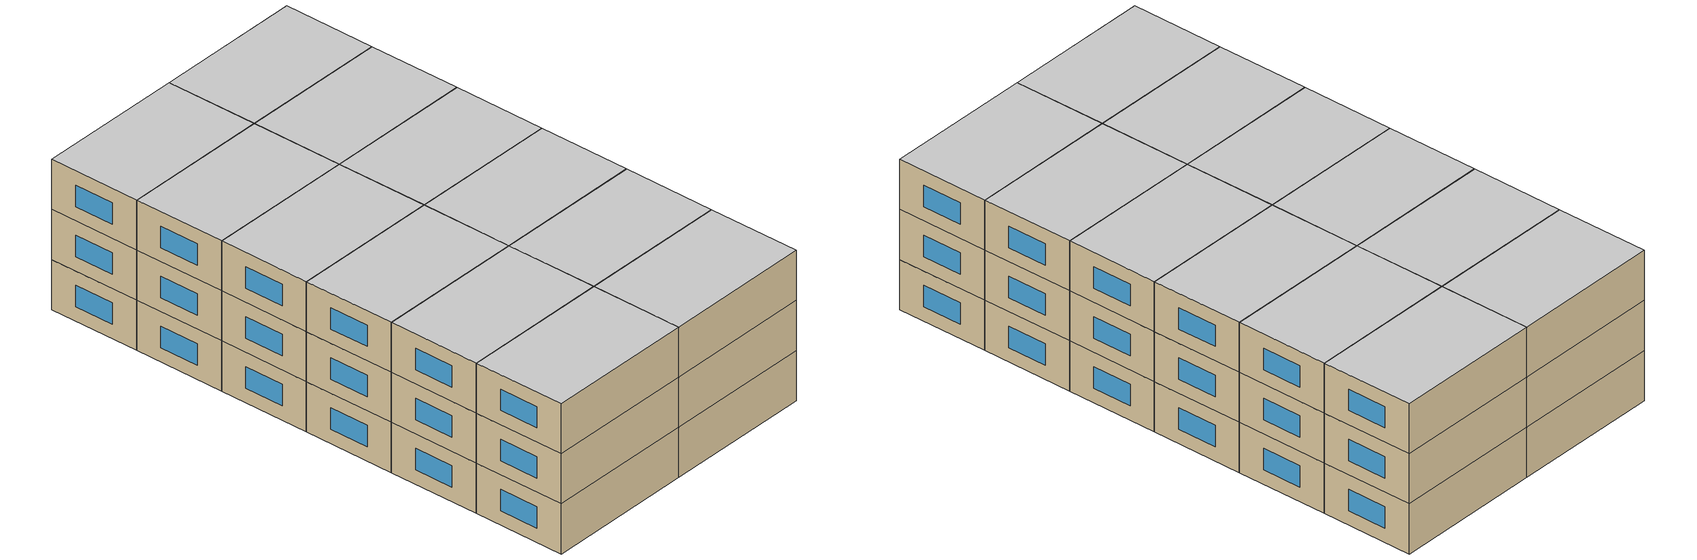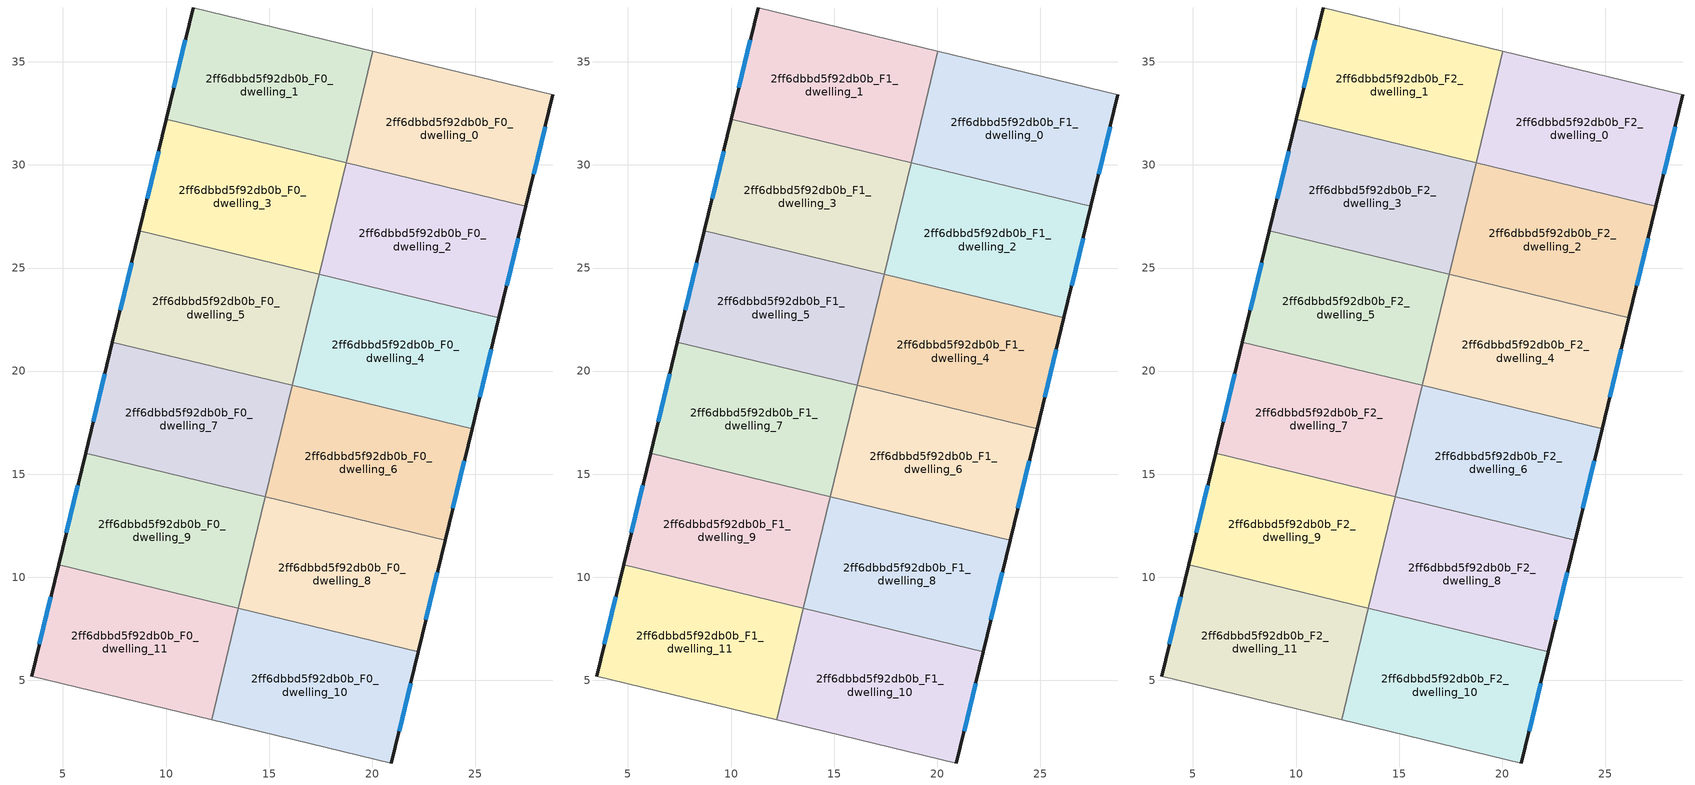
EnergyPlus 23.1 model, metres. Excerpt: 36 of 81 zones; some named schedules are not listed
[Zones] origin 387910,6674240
2ff6dbbd5f92db0b_F0_dwelling_0
 floor ground (EU_floor_Construction): 28.75,33.4 27.45,28 18.73,30.11 20.03,35.51 z0
 wall outside (EU_wall_Construction): 27.45,28 28.75,33.4 z0:3
 wall adiabatic (EU_wall_Construction): 28.75,33.4 20.03,35.51 z0:3
 wall to 2ff6dbbd5f92db0b_F0_dwelling_2 (EU_wall_Construction): 18.73,30.11 27.45,28 z0:3
 wall to 2ff6dbbd5f92db0b_F0_dwelling_1 (EU_wall_Construction): 20.03,35.51 18.73,30.11 z0:3
 window (EU_Window_Construction): 27.82,29.54 28.38,31.86 z0.86:2.14
2ff6dbbd5f92db0b_F0_dwelling_1
 floor ground (EU_floor_Construction): 20.03,35.51 18.73,30.11 10.01,32.21 11.31,37.61 z0
 wall outside (EU_wall_Construction): 11.31,37.61 10.01,32.21 z0:3
 wall adiabatic (EU_wall_Construction): 20.03,35.51 11.31,37.61 z0:3
 wall to 2ff6dbbd5f92db0b_F0_dwelling_3 (EU_wall_Construction): 10.01,32.21 18.73,30.11 z0:3
 window (EU_Window_Construction): 10.94,36.07 10.38,33.75 z0.86:2.14
2ff6dbbd5f92db0b_F0_dwelling_10
 floor ground (EU_floor_Construction): 22.23,6.39 20.93,0.99 12.21,3.09 13.51,8.5 z0
 wall outside (EU_wall_Construction): 20.93,0.99 22.23,6.39 z0:3
 wall adiabatic (EU_wall_Construction): 12.21,3.09 20.93,0.99 z0:3
 wall to 2ff6dbbd5f92db0b_F0_dwelling_11 (EU_wall_Construction): 13.51,8.5 12.21,3.09 z0:3
 wall to 2ff6dbbd5f92db0b_F0_dwelling_8 (EU_wall_Construction): 22.23,6.39 13.51,8.5 z0:3
 window (EU_Window_Construction): 21.3,2.53 21.86,4.85 z0.86:2.14
2ff6dbbd5f92db0b_F0_dwelling_11
 floor ground (EU_floor_Construction): 13.51,8.5 12.21,3.09 3.49,5.2 4.79,10.6 z0
 wall outside (EU_wall_Construction): 4.79,10.6 3.49,5.2 z0:3
 wall adiabatic (EU_wall_Construction): 3.49,5.2 12.21,3.09 z0:3
 wall to 2ff6dbbd5f92db0b_F0_dwelling_9 (EU_wall_Construction): 13.51,8.5 4.79,10.6 z0:3
 window (EU_Window_Construction): 4.42,9.06 3.86,6.74 z0.86:2.14
2ff6dbbd5f92db0b_F0_dwelling_2
 floor ground (EU_floor_Construction): 27.45,28 26.15,22.6 17.42,24.7 18.73,30.11 z0
 wall outside (EU_wall_Construction): 26.15,22.6 27.45,28 z0:3
 wall to 2ff6dbbd5f92db0b_F0_dwelling_4 (EU_wall_Construction): 17.42,24.7 26.15,22.6 z0:3
 wall to 2ff6dbbd5f92db0b_F0_dwelling_3 (EU_wall_Construction): 18.73,30.11 17.42,24.7 z0:3
 window (EU_Window_Construction): 26.52,24.14 27.08,26.46 z0.86:2.14
2ff6dbbd5f92db0b_F0_dwelling_3
 floor ground (EU_floor_Construction): 18.73,30.11 17.42,24.7 8.7,26.81 10.01,32.21 z0
 wall outside (EU_wall_Construction): 10.01,32.21 8.7,26.81 z0:3
 wall to 2ff6dbbd5f92db0b_F0_dwelling_5 (EU_wall_Construction): 8.7,26.81 17.42,24.7 z0:3
 window (EU_Window_Construction): 9.63,30.67 9.07,28.35 z0.86:2.14
2ff6dbbd5f92db0b_F0_dwelling_4
 floor ground (EU_floor_Construction): 26.15,22.6 24.84,17.2 16.12,19.3 17.42,24.7 z0
 wall outside (EU_wall_Construction): 24.84,17.2 26.15,22.6 z0:3
 wall to 2ff6dbbd5f92db0b_F0_dwelling_6 (EU_wall_Construction): 16.12,19.3 24.84,17.2 z0:3
 wall to 2ff6dbbd5f92db0b_F0_dwelling_5 (EU_wall_Construction): 17.42,24.7 16.12,19.3 z0:3
 window (EU_Window_Construction): 25.21,18.74 25.77,21.05 z0.86:2.14
2ff6dbbd5f92db0b_F0_dwelling_5
 floor ground (EU_floor_Construction): 17.42,24.7 16.12,19.3 7.4,21.41 8.7,26.81 z0
 wall outside (EU_wall_Construction): 8.7,26.81 7.4,21.41 z0:3
 wall to 2ff6dbbd5f92db0b_F0_dwelling_7 (EU_wall_Construction): 7.4,21.41 16.12,19.3 z0:3
 window (EU_Window_Construction): 8.33,25.26 7.77,22.95 z0.86:2.14
2ff6dbbd5f92db0b_F0_dwelling_6
 floor ground (EU_floor_Construction): 24.84,17.2 23.54,11.79 14.82,13.9 16.12,19.3 z0
 wall outside (EU_wall_Construction): 23.54,11.79 24.84,17.2 z0:3
 wall to 2ff6dbbd5f92db0b_F0_dwelling_8 (EU_wall_Construction): 14.82,13.9 23.54,11.79 z0:3
 wall to 2ff6dbbd5f92db0b_F0_dwelling_7 (EU_wall_Construction): 16.12,19.3 14.82,13.9 z0:3
 window (EU_Window_Construction): 23.91,13.34 24.47,15.65 z0.86:2.14
2ff6dbbd5f92db0b_F0_dwelling_7
 floor ground (EU_floor_Construction): 16.12,19.3 14.82,13.9 6.09,16 7.4,21.41 z0
 wall outside (EU_wall_Construction): 7.4,21.41 6.09,16 z0:3
 wall to 2ff6dbbd5f92db0b_F0_dwelling_9 (EU_wall_Construction): 6.09,16 14.82,13.9 z0:3
 window (EU_Window_Construction): 7.03,19.86 6.47,17.55 z0.86:2.14
2ff6dbbd5f92db0b_F0_dwelling_8
 floor ground (EU_floor_Construction): 23.54,11.79 22.23,6.39 13.51,8.5 14.82,13.9 z0
 wall outside (EU_wall_Construction): 22.23,6.39 23.54,11.79 z0:3
 wall to 2ff6dbbd5f92db0b_F0_dwelling_9 (EU_wall_Construction): 14.82,13.9 13.51,8.5 z0:3
 window (EU_Window_Construction): 22.61,7.94 23.17,10.25 z0.86:2.14
2ff6dbbd5f92db0b_F0_dwelling_9
 floor ground (EU_floor_Construction): 14.82,13.9 13.51,8.5 4.79,10.6 6.09,16 z0
 wall outside (EU_wall_Construction): 6.09,16 4.79,10.6 z0:3
 window (EU_Window_Construction): 5.72,14.46 5.16,12.15 z0.86:2.14
2ff6dbbd5f92db0b_F1_dwelling_0
 floor to 2ff6dbbd5f92db0b_F0_dwelling_0 (EU_floor_Construction): 28.75,33.4 27.45,28 18.73,30.11 20.03,35.51 z3
 wall outside (EU_wall_Construction): 27.45,28 28.75,33.4 z3:6
 wall adiabatic (EU_wall_Construction): 28.75,33.4 20.03,35.51 z3:6
 wall to 2ff6dbbd5f92db0b_F1_dwelling_2 (EU_wall_Construction): 18.73,30.11 27.45,28 z3:6
 wall to 2ff6dbbd5f92db0b_F1_dwelling_1 (EU_wall_Construction): 20.03,35.51 18.73,30.11 z3:6
 window (EU_Window_Construction): 27.82,29.54 28.38,31.86 z3.86:5.14
2ff6dbbd5f92db0b_F1_dwelling_1
 floor to 2ff6dbbd5f92db0b_F0_dwelling_1 (EU_floor_Construction): 20.03,35.51 18.73,30.11 10.01,32.21 11.31,37.61 z3
 wall outside (EU_wall_Construction): 11.31,37.61 10.01,32.21 z3:6
 wall adiabatic (EU_wall_Construction): 20.03,35.51 11.31,37.61 z3:6
 wall to 2ff6dbbd5f92db0b_F1_dwelling_3 (EU_wall_Construction): 10.01,32.21 18.73,30.11 z3:6
 window (EU_Window_Construction): 10.94,36.07 10.38,33.75 z3.86:5.14
2ff6dbbd5f92db0b_F1_dwelling_10
 floor to 2ff6dbbd5f92db0b_F0_dwelling_10 (EU_floor_Construction): 22.23,6.39 20.93,0.99 12.21,3.09 13.51,8.5 z3
 wall outside (EU_wall_Construction): 20.93,0.99 22.23,6.39 z3:6
 wall adiabatic (EU_wall_Construction): 12.21,3.09 20.93,0.99 z3:6
 wall to 2ff6dbbd5f92db0b_F1_dwelling_11 (EU_wall_Construction): 13.51,8.5 12.21,3.09 z3:6
 wall to 2ff6dbbd5f92db0b_F1_dwelling_8 (EU_wall_Construction): 22.23,6.39 13.51,8.5 z3:6
 window (EU_Window_Construction): 21.3,2.53 21.86,4.85 z3.86:5.14
2ff6dbbd5f92db0b_F1_dwelling_11
 floor to 2ff6dbbd5f92db0b_F0_dwelling_11 (EU_floor_Construction): 13.51,8.5 12.21,3.09 3.49,5.2 4.79,10.6 z3
 wall outside (EU_wall_Construction): 4.79,10.6 3.49,5.2 z3:6
 wall adiabatic (EU_wall_Construction): 3.49,5.2 12.21,3.09 z3:6
 wall to 2ff6dbbd5f92db0b_F1_dwelling_9 (EU_wall_Construction): 13.51,8.5 4.79,10.6 z3:6
 window (EU_Window_Construction): 4.42,9.06 3.86,6.74 z3.86:5.14
2ff6dbbd5f92db0b_F1_dwelling_2
 floor to 2ff6dbbd5f92db0b_F0_dwelling_2 (EU_floor_Construction): 27.45,28 26.15,22.6 17.42,24.7 18.73,30.11 z3
 wall outside (EU_wall_Construction): 26.15,22.6 27.45,28 z3:6
 wall to 2ff6dbbd5f92db0b_F1_dwelling_4 (EU_wall_Construction): 17.42,24.7 26.15,22.6 z3:6
 wall to 2ff6dbbd5f92db0b_F1_dwelling_3 (EU_wall_Construction): 18.73,30.11 17.42,24.7 z3:6
 window (EU_Window_Construction): 26.52,24.14 27.08,26.46 z3.86:5.14
2ff6dbbd5f92db0b_F1_dwelling_3
 floor to 2ff6dbbd5f92db0b_F0_dwelling_3 (EU_floor_Construction): 18.73,30.11 17.42,24.7 8.7,26.81 10.01,32.21 z3
 wall outside (EU_wall_Construction): 10.01,32.21 8.7,26.81 z3:6
 wall to 2ff6dbbd5f92db0b_F1_dwelling_5 (EU_wall_Construction): 8.7,26.81 17.42,24.7 z3:6
 window (EU_Window_Construction): 9.63,30.67 9.07,28.35 z3.86:5.14
2ff6dbbd5f92db0b_F1_dwelling_4
 floor to 2ff6dbbd5f92db0b_F0_dwelling_4 (EU_floor_Construction): 26.15,22.6 24.84,17.2 16.12,19.3 17.42,24.7 z3
 wall outside (EU_wall_Construction): 24.84,17.2 26.15,22.6 z3:6
 wall to 2ff6dbbd5f92db0b_F1_dwelling_6 (EU_wall_Construction): 16.12,19.3 24.84,17.2 z3:6
 wall to 2ff6dbbd5f92db0b_F1_dwelling_5 (EU_wall_Construction): 17.42,24.7 16.12,19.3 z3:6
 window (EU_Window_Construction): 25.21,18.74 25.77,21.05 z3.86:5.14
2ff6dbbd5f92db0b_F1_dwelling_5
 floor to 2ff6dbbd5f92db0b_F0_dwelling_5 (EU_floor_Construction): 17.42,24.7 16.12,19.3 7.4,21.41 8.7,26.81 z3
 wall outside (EU_wall_Construction): 8.7,26.81 7.4,21.41 z3:6
 wall to 2ff6dbbd5f92db0b_F1_dwelling_7 (EU_wall_Construction): 7.4,21.41 16.12,19.3 z3:6
 window (EU_Window_Construction): 8.33,25.26 7.77,22.95 z3.86:5.14
2ff6dbbd5f92db0b_F1_dwelling_6
 floor to 2ff6dbbd5f92db0b_F0_dwelling_6 (EU_floor_Construction): 24.84,17.2 23.54,11.79 14.82,13.9 16.12,19.3 z3
 wall outside (EU_wall_Construction): 23.54,11.79 24.84,17.2 z3:6
 wall to 2ff6dbbd5f92db0b_F1_dwelling_8 (EU_wall_Construction): 14.82,13.9 23.54,11.79 z3:6
 wall to 2ff6dbbd5f92db0b_F1_dwelling_7 (EU_wall_Construction): 16.12,19.3 14.82,13.9 z3:6
 window (EU_Window_Construction): 23.91,13.34 24.47,15.65 z3.86:5.14
2ff6dbbd5f92db0b_F1_dwelling_7
 floor to 2ff6dbbd5f92db0b_F0_dwelling_7 (EU_floor_Construction): 16.12,19.3 14.82,13.9 6.09,16 7.4,21.41 z3
 wall outside (EU_wall_Construction): 7.4,21.41 6.09,16 z3:6
 wall to 2ff6dbbd5f92db0b_F1_dwelling_9 (EU_wall_Construction): 6.09,16 14.82,13.9 z3:6
 window (EU_Window_Construction): 7.03,19.86 6.47,17.55 z3.86:5.14
2ff6dbbd5f92db0b_F1_dwelling_8
 floor to 2ff6dbbd5f92db0b_F0_dwelling_8 (EU_floor_Construction): 23.54,11.79 22.23,6.39 13.51,8.5 14.82,13.9 z3
 wall outside (EU_wall_Construction): 22.23,6.39 23.54,11.79 z3:6
 wall to 2ff6dbbd5f92db0b_F1_dwelling_9 (EU_wall_Construction): 14.82,13.9 13.51,8.5 z3:6
 window (EU_Window_Construction): 22.61,7.94 23.17,10.25 z3.86:5.14
2ff6dbbd5f92db0b_F1_dwelling_9
 floor to 2ff6dbbd5f92db0b_F0_dwelling_9 (EU_floor_Construction): 14.82,13.9 13.51,8.5 4.79,10.6 6.09,16 z3
 wall outside (EU_wall_Construction): 6.09,16 4.79,10.6 z3:6
 window (EU_Window_Construction): 5.72,14.46 5.16,12.15 z3.86:5.14
2ff6dbbd5f92db0b_F2_dwelling_0
 floor to 2ff6dbbd5f92db0b_F1_dwelling_0 (EU_floor_Construction): 28.75,33.4 27.45,28 18.73,30.11 20.03,35.51 z6
 wall outside (EU_wall_Construction): 27.45,28 28.75,33.4 z6:9
 wall adiabatic (EU_wall_Construction): 28.75,33.4 20.03,35.51 z6:9
 wall to 2ff6dbbd5f92db0b_F2_dwelling_2 (EU_wall_Construction): 18.73,30.11 27.45,28 z6:9
 wall to 2ff6dbbd5f92db0b_F2_dwelling_1 (EU_wall_Construction): 20.03,35.51 18.73,30.11 z6:9
 window (EU_Window_Construction): 27.82,29.54 28.38,31.86 z6.86:8.14
 ceiling to 2ff6dbbd5f92db0b_F3_dwelling_0 (EU_floor_Construction): 27.45,28 28.75,33.4 20.03,35.51 18.73,30.11 z9
2ff6dbbd5f92db0b_F2_dwelling_1
 floor to 2ff6dbbd5f92db0b_F1_dwelling_1 (EU_floor_Construction): 20.03,35.51 18.73,30.11 10.01,32.21 11.31,37.61 z6
 wall outside (EU_wall_Construction): 11.31,37.61 10.01,32.21 z6:9
 wall adiabatic (EU_wall_Construction): 20.03,35.51 11.31,37.61 z6:9
 wall to 2ff6dbbd5f92db0b_F2_dwelling_3 (EU_wall_Construction): 10.01,32.21 18.73,30.11 z6:9
 window (EU_Window_Construction): 10.94,36.07 10.38,33.75 z6.86:8.14
 ceiling to 2ff6dbbd5f92db0b_F3_dwelling_1 (EU_floor_Construction): 18.73,30.11 20.03,35.51 11.31,37.61 10.01,32.21 z9
2ff6dbbd5f92db0b_F2_dwelling_10
 floor to 2ff6dbbd5f92db0b_F1_dwelling_10 (EU_floor_Construction): 22.23,6.39 20.93,0.99 12.21,3.09 13.51,8.5 z6
 wall outside (EU_wall_Construction): 20.93,0.99 22.23,6.39 z6:9
 wall adiabatic (EU_wall_Construction): 12.21,3.09 20.93,0.99 z6:9
 wall to 2ff6dbbd5f92db0b_F2_dwelling_11 (EU_wall_Construction): 13.51,8.5 12.21,3.09 z6:9
 wall to 2ff6dbbd5f92db0b_F2_dwelling_8 (EU_wall_Construction): 22.23,6.39 13.51,8.5 z6:9
 window (EU_Window_Construction): 21.3,2.53 21.86,4.85 z6.86:8.14
 ceiling to 2ff6dbbd5f92db0b_F3_dwelling_10 (EU_floor_Construction): 20.93,0.99 22.23,6.39 13.51,8.5 12.21,3.09 z9
2ff6dbbd5f92db0b_F2_dwelling_11
 floor to 2ff6dbbd5f92db0b_F1_dwelling_11 (EU_floor_Construction): 13.51,8.5 12.21,3.09 3.49,5.2 4.79,10.6 z6
 wall outside (EU_wall_Construction): 4.79,10.6 3.49,5.2 z6:9
 wall adiabatic (EU_wall_Construction): 3.49,5.2 12.21,3.09 z6:9
 wall to 2ff6dbbd5f92db0b_F2_dwelling_9 (EU_wall_Construction): 13.51,8.5 4.79,10.6 z6:9
 window (EU_Window_Construction): 4.42,9.06 3.86,6.74 z6.86:8.14
 ceiling to 2ff6dbbd5f92db0b_F3_dwelling_11 (EU_floor_Construction): 12.21,3.09 13.51,8.5 4.79,10.6 3.49,5.2 z9
2ff6dbbd5f92db0b_F2_dwelling_2
 floor to 2ff6dbbd5f92db0b_F1_dwelling_2 (EU_floor_Construction): 27.45,28 26.15,22.6 17.42,24.7 18.73,30.11 z6
 wall outside (EU_wall_Construction): 26.15,22.6 27.45,28 z6:9
 wall to 2ff6dbbd5f92db0b_F2_dwelling_4 (EU_wall_Construction): 17.42,24.7 26.15,22.6 z6:9
 wall to 2ff6dbbd5f92db0b_F2_dwelling_3 (EU_wall_Construction): 18.73,30.11 17.42,24.7 z6:9
 window (EU_Window_Construction): 26.52,24.14 27.08,26.46 z6.86:8.14
 ceiling to 2ff6dbbd5f92db0b_F3_dwelling_2 (EU_floor_Construction): 26.15,22.6 27.45,28 18.73,30.11 17.42,24.7 z9
2ff6dbbd5f92db0b_F2_dwelling_3
 floor to 2ff6dbbd5f92db0b_F1_dwelling_3 (EU_floor_Construction): 18.73,30.11 17.42,24.7 8.7,26.81 10.01,32.21 z6
 wall outside (EU_wall_Construction): 10.01,32.21 8.7,26.81 z6:9
 wall to 2ff6dbbd5f92db0b_F2_dwelling_5 (EU_wall_Construction): 8.7,26.81 17.42,24.7 z6:9
 window (EU_Window_Construction): 9.63,30.67 9.07,28.35 z6.86:8.14
 ceiling to 2ff6dbbd5f92db0b_F3_dwelling_3 (EU_floor_Construction): 17.42,24.7 18.73,30.11 10.01,32.21 8.7,26.81 z9
2ff6dbbd5f92db0b_F2_dwelling_4
 floor to 2ff6dbbd5f92db0b_F1_dwelling_4 (EU_floor_Construction): 26.15,22.6 24.84,17.2 16.12,19.3 17.42,24.7 z6
 wall outside (EU_wall_Construction): 24.84,17.2 26.15,22.6 z6:9
 wall to 2ff6dbbd5f92db0b_F2_dwelling_6 (EU_wall_Construction): 16.12,19.3 24.84,17.2 z6:9
 wall to 2ff6dbbd5f92db0b_F2_dwelling_5 (EU_wall_Construction): 17.42,24.7 16.12,19.3 z6:9
 window (EU_Window_Construction): 25.21,18.74 25.77,21.05 z6.86:8.14
 ceiling to 2ff6dbbd5f92db0b_F3_dwelling_4 (EU_floor_Construction): 24.84,17.2 26.15,22.6 17.42,24.7 16.12,19.3 z9
2ff6dbbd5f92db0b_F2_dwelling_5
 floor to 2ff6dbbd5f92db0b_F1_dwelling_5 (EU_floor_Construction): 17.42,24.7 16.12,19.3 7.4,21.41 8.7,26.81 z6
 wall outside (EU_wall_Construction): 8.7,26.81 7.4,21.41 z6:9
 wall to 2ff6dbbd5f92db0b_F2_dwelling_7 (EU_wall_Construction): 7.4,21.41 16.12,19.3 z6:9
 window (EU_Window_Construction): 8.33,25.26 7.77,22.95 z6.86:8.14
 ceiling to 2ff6dbbd5f92db0b_F3_dwelling_5 (EU_floor_Construction): 16.12,19.3 17.42,24.7 8.7,26.81 7.4,21.41 z9
2ff6dbbd5f92db0b_F2_dwelling_6
 floor to 2ff6dbbd5f92db0b_F1_dwelling_6 (EU_floor_Construction): 24.84,17.2 23.54,11.79 14.82,13.9 16.12,19.3 z6
 wall outside (EU_wall_Construction): 23.54,11.79 24.84,17.2 z6:9
 wall to 2ff6dbbd5f92db0b_F2_dwelling_8 (EU_wall_Construction): 14.82,13.9 23.54,11.79 z6:9
 wall to 2ff6dbbd5f92db0b_F2_dwelling_7 (EU_wall_Construction): 16.12,19.3 14.82,13.9 z6:9
 window (EU_Window_Construction): 23.91,13.34 24.47,15.65 z6.86:8.14
 ceiling to 2ff6dbbd5f92db0b_F3_dwelling_6 (EU_floor_Construction): 23.54,11.79 24.84,17.2 16.12,19.3 14.82,13.9 z9
2ff6dbbd5f92db0b_F2_dwelling_7
 floor to 2ff6dbbd5f92db0b_F1_dwelling_7 (EU_floor_Construction): 16.12,19.3 14.82,13.9 6.09,16 7.4,21.41 z6
 wall outside (EU_wall_Construction): 7.4,21.41 6.09,16 z6:9
 wall to 2ff6dbbd5f92db0b_F2_dwelling_9 (EU_wall_Construction): 6.09,16 14.82,13.9 z6:9
 window (EU_Window_Construction): 7.03,19.86 6.47,17.55 z6.86:8.14
 ceiling to 2ff6dbbd5f92db0b_F3_dwelling_7 (EU_floor_Construction): 14.82,13.9 16.12,19.3 7.4,21.41 6.09,16 z9
2ff6dbbd5f92db0b_F2_dwelling_8
 floor to 2ff6dbbd5f92db0b_F1_dwelling_8 (EU_floor_Construction): 23.54,11.79 22.23,6.39 13.51,8.5 14.82,13.9 z6
 wall outside (EU_wall_Construction): 22.23,6.39 23.54,11.79 z6:9
 wall to 2ff6dbbd5f92db0b_F2_dwelling_9 (EU_wall_Construction): 14.82,13.9 13.51,8.5 z6:9
 window (EU_Window_Construction): 22.61,7.94 23.17,10.25 z6.86:8.14
 ceiling to 2ff6dbbd5f92db0b_F3_dwelling_8 (EU_floor_Construction): 22.23,6.39 23.54,11.79 14.82,13.9 13.51,8.5 z9
2ff6dbbd5f92db0b_F2_dwelling_9
 floor to 2ff6dbbd5f92db0b_F1_dwelling_9 (EU_floor_Construction): 14.82,13.9 13.51,8.5 4.79,10.6 6.09,16 z6
 wall outside (EU_wall_Construction): 6.09,16 4.79,10.6 z6:9
 window (EU_Window_Construction): 5.72,14.46 5.16,12.15 z6.86:8.14
 ceiling to 2ff6dbbd5f92db0b_F3_dwelling_9 (EU_floor_Construction): 13.51,8.5 14.82,13.9 6.09,16 4.79,10.6 z9
[Building]
EU S2 Campaign: North Axis=0; Terrain=City; Solar Distribution=FullExterior
[Site:Location]
Helsinki-Vantaa.AP: Latitude=60.317; Longitude=24.963; Time Zone=2; Elevation=54.6
[SizingPeriod:WeatherFileDays]
AnnualSizingPeriod: Begin Month=1; Begin Day of Month=1; End Month=12; End Day of Month=31; Day of Week for Start Day=Monday; Use Weather File Daylight Saving Period=No; Use Weather File Rain and Snow Indicators=No
[MATERIAL]
EU_InternalMass_Material: Roughness=MediumRough; Thickness=0.1; Conductivity=1; Density=1800; Specific Heat=900; Thermal Absorptance=0.9; Solar Absorptance=0.7; Visible Absorptance=0.7
[MATERIAL:NOMASS] Roughness=MediumRough; Thermal Absorptance=0.9; Solar Absorptance=0.7; Visible Absorptance=0.7
Name | Thermal Resistance
EU_wall_NoMass | 5.91765
EU_floor_NoMass | 6.2875
[WINDOWMATERIAL:SIMPLEGLAZINGSYSTEM]
EU_Window_SimpleGlazing: UFactor=0.994035; Solar Heat Gain Coefficient=0.7; Visible Transmittance=0.7
[CONSTRUCTION]
EU_wall_Construction: EU_wall_NoMass
EU_floor_Construction: EU_floor_NoMass
EU_Window_Construction: EU_Window_SimpleGlazing
EU_InternalMass_Construction: EU_InternalMass_Material
[ZONE] Type=1; Multiplier=1; Ceiling Height=autocalculate; Floor Area=autocalculate; Part of Total Floor Area=Yes
Name | Volume
2ff6dbbd5f92db0b_F0_dwelling_0; 2ff6dbbd5f92db0b_F1_dwelling_0; 2ff6dbbd5f92db0b_F2_dwelling_0 | 149.587
2ff6dbbd5f92db0b_F0_dwelling_1; 2ff6dbbd5f92db0b_F1_dwelling_1; 2ff6dbbd5f92db0b_F2_dwelling_1; 2ff6dbbd5f92db0b_F0_dwelling_5; 2ff6dbbd5f92db0b_F1_dwelling_5; 2ff6dbbd5f92db0b_F2_dwelling_5 | 149.584
2ff6dbbd5f92db0b_F0_dwelling_10; 2ff6dbbd5f92db0b_F1_dwelling_10; 2ff6dbbd5f92db0b_F2_dwelling_10; 2ff6dbbd5f92db0b_F0_dwelling_3; 2ff6dbbd5f92db0b_F1_dwelling_3; 2ff6dbbd5f92db0b_F2_dwelling_3; 2ff6dbbd5f92db0b_F0_dwelling_8; 2ff6dbbd5f92db0b_F1_dwelling_8; 2ff6dbbd5f92db0b_F2_dwelling_8 | 149.583
2ff6dbbd5f92db0b_F0_dwelling_11; 2ff6dbbd5f92db0b_F1_dwelling_11; 2ff6dbbd5f92db0b_F2_dwelling_11; 2ff6dbbd5f92db0b_F0_dwelling_2; 2ff6dbbd5f92db0b_F1_dwelling_2; 2ff6dbbd5f92db0b_F2_dwelling_2; 2ff6dbbd5f92db0b_F0_dwelling_4; 2ff6dbbd5f92db0b_F1_dwelling_4; 2ff6dbbd5f92db0b_F2_dwelling_4; 2ff6dbbd5f92db0b_F0_dwelling_9; 2ff6dbbd5f92db0b_F1_dwelling_9; 2ff6dbbd5f92db0b_F2_dwelling_9 | 149.588
2ff6dbbd5f92db0b_F0_dwelling_6; 2ff6dbbd5f92db0b_F1_dwelling_6; 2ff6dbbd5f92db0b_F2_dwelling_6; 2ff6dbbd5f92db0b_F0_dwelling_7; 2ff6dbbd5f92db0b_F1_dwelling_7; 2ff6dbbd5f92db0b_F2_dwelling_7 | 149.572
[INTERNALMASS] Construction=EU_InternalMass_Construction
Name | Zone or ZoneList | Surface Area
2ff6dbbd5f92db0b_F0_dwelling_0_EU_InternalMass | 2ff6dbbd5f92db0b_F0_dwelling_0 | 49.8625
2ff6dbbd5f92db0b_F0_dwelling_1_EU_InternalMass | 2ff6dbbd5f92db0b_F0_dwelling_1 | 49.8612
2ff6dbbd5f92db0b_F0_dwelling_2_EU_InternalMass | 2ff6dbbd5f92db0b_F0_dwelling_2 | 49.8625
2ff6dbbd5f92db0b_F0_dwelling_3_EU_InternalMass | 2ff6dbbd5f92db0b_F0_dwelling_3 | 49.8612
2ff6dbbd5f92db0b_F0_dwelling_4_EU_InternalMass | 2ff6dbbd5f92db0b_F0_dwelling_4 | 49.8618
2ff6dbbd5f92db0b_F0_dwelling_5_EU_InternalMass | 2ff6dbbd5f92db0b_F0_dwelling_5 | 49.8612
2ff6dbbd5f92db0b_F0_dwelling_6_EU_InternalMass | 2ff6dbbd5f92db0b_F0_dwelling_6 | 49.8571
2ff6dbbd5f92db0b_F0_dwelling_7_EU_InternalMass | 2ff6dbbd5f92db0b_F0_dwelling_7 | 49.8571
2ff6dbbd5f92db0b_F0_dwelling_8_EU_InternalMass | 2ff6dbbd5f92db0b_F0_dwelling_8 | 49.8612
2ff6dbbd5f92db0b_F0_dwelling_9_EU_InternalMass | 2ff6dbbd5f92db0b_F0_dwelling_9 | 49.8625
2ff6dbbd5f92db0b_F0_dwelling_10_EU_InternalMass | 2ff6dbbd5f92db0b_F0_dwelling_10 | 49.8612
2ff6dbbd5f92db0b_F0_dwelling_11_EU_InternalMass | 2ff6dbbd5f92db0b_F0_dwelling_11 | 49.8625
2ff6dbbd5f92db0b_F1_dwelling_0_EU_InternalMass | 2ff6dbbd5f92db0b_F1_dwelling_0 | 49.8625
2ff6dbbd5f92db0b_F1_dwelling_1_EU_InternalMass | 2ff6dbbd5f92db0b_F1_dwelling_1 | 49.8612
2ff6dbbd5f92db0b_F1_dwelling_2_EU_InternalMass | 2ff6dbbd5f92db0b_F1_dwelling_2 | 49.8625
2ff6dbbd5f92db0b_F1_dwelling_3_EU_InternalMass | 2ff6dbbd5f92db0b_F1_dwelling_3 | 49.8612
2ff6dbbd5f92db0b_F1_dwelling_4_EU_InternalMass | 2ff6dbbd5f92db0b_F1_dwelling_4 | 49.8618
2ff6dbbd5f92db0b_F1_dwelling_5_EU_InternalMass | 2ff6dbbd5f92db0b_F1_dwelling_5 | 49.8612
2ff6dbbd5f92db0b_F1_dwelling_6_EU_InternalMass | 2ff6dbbd5f92db0b_F1_dwelling_6 | 49.8571
2ff6dbbd5f92db0b_F1_dwelling_7_EU_InternalMass | 2ff6dbbd5f92db0b_F1_dwelling_7 | 49.8571
2ff6dbbd5f92db0b_F1_dwelling_8_EU_InternalMass | 2ff6dbbd5f92db0b_F1_dwelling_8 | 49.8612
2ff6dbbd5f92db0b_F1_dwelling_9_EU_InternalMass | 2ff6dbbd5f92db0b_F1_dwelling_9 | 49.8625
2ff6dbbd5f92db0b_F1_dwelling_10_EU_InternalMass | 2ff6dbbd5f92db0b_F1_dwelling_10 | 49.8612
2ff6dbbd5f92db0b_F1_dwelling_11_EU_InternalMass | 2ff6dbbd5f92db0b_F1_dwelling_11 | 49.8625
2ff6dbbd5f92db0b_F2_dwelling_0_EU_InternalMass | 2ff6dbbd5f92db0b_F2_dwelling_0 | 49.8625
2ff6dbbd5f92db0b_F2_dwelling_1_EU_InternalMass | 2ff6dbbd5f92db0b_F2_dwelling_1 | 49.8612
2ff6dbbd5f92db0b_F2_dwelling_2_EU_InternalMass | 2ff6dbbd5f92db0b_F2_dwelling_2 | 49.8625
2ff6dbbd5f92db0b_F2_dwelling_3_EU_InternalMass | 2ff6dbbd5f92db0b_F2_dwelling_3 | 49.8612
2ff6dbbd5f92db0b_F2_dwelling_4_EU_InternalMass | 2ff6dbbd5f92db0b_F2_dwelling_4 | 49.8618
2ff6dbbd5f92db0b_F2_dwelling_5_EU_InternalMass | 2ff6dbbd5f92db0b_F2_dwelling_5 | 49.8612
2ff6dbbd5f92db0b_F2_dwelling_6_EU_InternalMass | 2ff6dbbd5f92db0b_F2_dwelling_6 | 49.8571
2ff6dbbd5f92db0b_F2_dwelling_7_EU_InternalMass | 2ff6dbbd5f92db0b_F2_dwelling_7 | 49.8571
2ff6dbbd5f92db0b_F2_dwelling_8_EU_InternalMass | 2ff6dbbd5f92db0b_F2_dwelling_8 | 49.8612
2ff6dbbd5f92db0b_F2_dwelling_9_EU_InternalMass | 2ff6dbbd5f92db0b_F2_dwelling_9 | 49.8625
2ff6dbbd5f92db0b_F2_dwelling_10_EU_InternalMass | 2ff6dbbd5f92db0b_F2_dwelling_10 | 49.8612
2ff6dbbd5f92db0b_F2_dwelling_11_EU_InternalMass | 2ff6dbbd5f92db0b_F2_dwelling_11 | 49.8625
[OTHEREQUIPMENT] Fuel Type=Electricity; Design Level Calculation Method=Watts/Area; Power per Zone Floor Area=1; Fraction Latent=0; Fraction Radiant=0; Fraction Lost=0; Carbon Dioxide Generation Rate=0; EndUse Subcategory=EU_Step8_InternalGains
Name | Zone or ZoneList or Space or SpaceList | Schedule
EU_Step8_InternalGain_2ff6dbbd5f92db0b_F0_dwelling_0_f000 | 2ff6dbbd5f92db0b_F0_dwelling_0 | EU_Step8_GainSchedule_2ff6dbbd5f92db0b_F0_dwelling_0_f000
EU_Step8_InternalGain_2ff6dbbd5f92db0b_F0_dwelling_1_f000 | 2ff6dbbd5f92db0b_F0_dwelling_1 | EU_Step8_GainSchedule_2ff6dbbd5f92db0b_F0_dwelling_1_f000
EU_Step8_InternalGain_2ff6dbbd5f92db0b_F0_dwelling_2_f000 | 2ff6dbbd5f92db0b_F0_dwelling_2 | EU_Step8_GainSchedule_2ff6dbbd5f92db0b_F0_dwelling_2_f000
EU_Step8_InternalGain_2ff6dbbd5f92db0b_F0_dwelling_3_f000 | 2ff6dbbd5f92db0b_F0_dwelling_3 | EU_Step8_GainSchedule_2ff6dbbd5f92db0b_F0_dwelling_3_f000
EU_Step8_InternalGain_2ff6dbbd5f92db0b_F0_dwelling_4_f000 | 2ff6dbbd5f92db0b_F0_dwelling_4 | EU_Step8_GainSchedule_2ff6dbbd5f92db0b_F0_dwelling_4_f000
EU_Step8_InternalGain_2ff6dbbd5f92db0b_F0_dwelling_5_f000 | 2ff6dbbd5f92db0b_F0_dwelling_5 | EU_Step8_GainSchedule_2ff6dbbd5f92db0b_F0_dwelling_5_f000
EU_Step8_InternalGain_2ff6dbbd5f92db0b_F0_dwelling_6_f000 | 2ff6dbbd5f92db0b_F0_dwelling_6 | EU_Step8_GainSchedule_2ff6dbbd5f92db0b_F0_dwelling_6_f000
EU_Step8_InternalGain_2ff6dbbd5f92db0b_F0_dwelling_7_f000 | 2ff6dbbd5f92db0b_F0_dwelling_7 | EU_Step8_GainSchedule_2ff6dbbd5f92db0b_F0_dwelling_7_f000
EU_Step8_InternalGain_2ff6dbbd5f92db0b_F0_dwelling_8_f000 | 2ff6dbbd5f92db0b_F0_dwelling_8 | EU_Step8_GainSchedule_2ff6dbbd5f92db0b_F0_dwelling_8_f000
EU_Step8_InternalGain_2ff6dbbd5f92db0b_F0_dwelling_9_f000 | 2ff6dbbd5f92db0b_F0_dwelling_9 | EU_Step8_GainSchedule_2ff6dbbd5f92db0b_F0_dwelling_9_f000
EU_Step8_InternalGain_2ff6dbbd5f92db0b_F0_dwelling_10_f000 | 2ff6dbbd5f92db0b_F0_dwelling_10 | EU_Step8_GainSchedule_2ff6dbbd5f92db0b_F0_dwelling_10_f000
EU_Step8_InternalGain_2ff6dbbd5f92db0b_F0_dwelling_11_f000 | 2ff6dbbd5f92db0b_F0_dwelling_11 | EU_Step8_GainSchedule_2ff6dbbd5f92db0b_F0_dwelling_11_f000
EU_Step8_InternalGain_2ff6dbbd5f92db0b_F1_dwelling_0_f000 | 2ff6dbbd5f92db0b_F1_dwelling_0 | EU_Step8_GainSchedule_2ff6dbbd5f92db0b_F1_dwelling_0_f000
EU_Step8_InternalGain_2ff6dbbd5f92db0b_F1_dwelling_1_f000 | 2ff6dbbd5f92db0b_F1_dwelling_1 | EU_Step8_GainSchedule_2ff6dbbd5f92db0b_F1_dwelling_1_f000
EU_Step8_InternalGain_2ff6dbbd5f92db0b_F1_dwelling_2_f000 | 2ff6dbbd5f92db0b_F1_dwelling_2 | EU_Step8_GainSchedule_2ff6dbbd5f92db0b_F1_dwelling_2_f000
EU_Step8_InternalGain_2ff6dbbd5f92db0b_F1_dwelling_3_f000 | 2ff6dbbd5f92db0b_F1_dwelling_3 | EU_Step8_GainSchedule_2ff6dbbd5f92db0b_F1_dwelling_3_f000
EU_Step8_InternalGain_2ff6dbbd5f92db0b_F1_dwelling_4_f000 | 2ff6dbbd5f92db0b_F1_dwelling_4 | EU_Step8_GainSchedule_2ff6dbbd5f92db0b_F1_dwelling_4_f000
EU_Step8_InternalGain_2ff6dbbd5f92db0b_F1_dwelling_5_f000 | 2ff6dbbd5f92db0b_F1_dwelling_5 | EU_Step8_GainSchedule_2ff6dbbd5f92db0b_F1_dwelling_5_f000
EU_Step8_InternalGain_2ff6dbbd5f92db0b_F1_dwelling_6_f000 | 2ff6dbbd5f92db0b_F1_dwelling_6 | EU_Step8_GainSchedule_2ff6dbbd5f92db0b_F1_dwelling_6_f000
EU_Step8_InternalGain_2ff6dbbd5f92db0b_F1_dwelling_7_f000 | 2ff6dbbd5f92db0b_F1_dwelling_7 | EU_Step8_GainSchedule_2ff6dbbd5f92db0b_F1_dwelling_7_f000
EU_Step8_InternalGain_2ff6dbbd5f92db0b_F1_dwelling_8_f000 | 2ff6dbbd5f92db0b_F1_dwelling_8 | EU_Step8_GainSchedule_2ff6dbbd5f92db0b_F1_dwelling_8_f000
EU_Step8_InternalGain_2ff6dbbd5f92db0b_F1_dwelling_9_f000 | 2ff6dbbd5f92db0b_F1_dwelling_9 | EU_Step8_GainSchedule_2ff6dbbd5f92db0b_F1_dwelling_9_f000
EU_Step8_InternalGain_2ff6dbbd5f92db0b_F1_dwelling_10_f000 | 2ff6dbbd5f92db0b_F1_dwelling_10 | EU_Step8_GainSchedule_2ff6dbbd5f92db0b_F1_dwelling_10_f000
EU_Step8_InternalGain_2ff6dbbd5f92db0b_F1_dwelling_11_f000 | 2ff6dbbd5f92db0b_F1_dwelling_11 | EU_Step8_GainSchedule_2ff6dbbd5f92db0b_F1_dwelling_11_f000
EU_Step8_InternalGain_2ff6dbbd5f92db0b_F2_dwelling_0_f000 | 2ff6dbbd5f92db0b_F2_dwelling_0 | EU_Step8_GainSchedule_2ff6dbbd5f92db0b_F2_dwelling_0_f000
EU_Step8_InternalGain_2ff6dbbd5f92db0b_F2_dwelling_1_f000 | 2ff6dbbd5f92db0b_F2_dwelling_1 | EU_Step8_GainSchedule_2ff6dbbd5f92db0b_F2_dwelling_1_f000
EU_Step8_InternalGain_2ff6dbbd5f92db0b_F2_dwelling_2_f000 | 2ff6dbbd5f92db0b_F2_dwelling_2 | EU_Step8_GainSchedule_2ff6dbbd5f92db0b_F2_dwelling_2_f000
EU_Step8_InternalGain_2ff6dbbd5f92db0b_F2_dwelling_3_f000 | 2ff6dbbd5f92db0b_F2_dwelling_3 | EU_Step8_GainSchedule_2ff6dbbd5f92db0b_F2_dwelling_3_f000
EU_Step8_InternalGain_2ff6dbbd5f92db0b_F2_dwelling_4_f000 | 2ff6dbbd5f92db0b_F2_dwelling_4 | EU_Step8_GainSchedule_2ff6dbbd5f92db0b_F2_dwelling_4_f000
EU_Step8_InternalGain_2ff6dbbd5f92db0b_F2_dwelling_5_f000 | 2ff6dbbd5f92db0b_F2_dwelling_5 | EU_Step8_GainSchedule_2ff6dbbd5f92db0b_F2_dwelling_5_f000
EU_Step8_InternalGain_2ff6dbbd5f92db0b_F2_dwelling_6_f000 | 2ff6dbbd5f92db0b_F2_dwelling_6 | EU_Step8_GainSchedule_2ff6dbbd5f92db0b_F2_dwelling_6_f000
EU_Step8_InternalGain_2ff6dbbd5f92db0b_F2_dwelling_7_f000 | 2ff6dbbd5f92db0b_F2_dwelling_7 | EU_Step8_GainSchedule_2ff6dbbd5f92db0b_F2_dwelling_7_f000
EU_Step8_InternalGain_2ff6dbbd5f92db0b_F2_dwelling_8_f000 | 2ff6dbbd5f92db0b_F2_dwelling_8 | EU_Step8_GainSchedule_2ff6dbbd5f92db0b_F2_dwelling_8_f000
EU_Step8_InternalGain_2ff6dbbd5f92db0b_F2_dwelling_9_f000 | 2ff6dbbd5f92db0b_F2_dwelling_9 | EU_Step8_GainSchedule_2ff6dbbd5f92db0b_F2_dwelling_9_f000
EU_Step8_InternalGain_2ff6dbbd5f92db0b_F2_dwelling_10_f000 | 2ff6dbbd5f92db0b_F2_dwelling_10 | EU_Step8_GainSchedule_2ff6dbbd5f92db0b_F2_dwelling_10_f000
EU_Step8_InternalGain_2ff6dbbd5f92db0b_F2_dwelling_11_f000 | 2ff6dbbd5f92db0b_F2_dwelling_11 | EU_Step8_GainSchedule_2ff6dbbd5f92db0b_F2_dwelling_11_f000
[ZONEVENTILATION:DESIGNFLOWRATE] Schedule=EU_AlwaysOn; Design Flow Rate Calculation Method=AirChanges/Hour; Air Changes per Hour=0.596421; Ventilation Type=Natural; Fan Pressure Rise=0; Fan Total Efficiency=1; Constant Term Coefficient=1; Temperature Term Coefficient=0; Velocity Term Coefficient=0; Velocity Squared Term Coefficient=0; Minimum Indoor Temperature=-100; Maximum Indoor Temperature=100; Delta Temperature=-100; Minimum Outdoor Temperature=-100; Maximum Outdoor Temperature=100; Maximum Wind Speed=40
Name | Zone or ZoneList or Space or SpaceList
EU_ConstantAir_2ff6dbbd5f92db0b_F0_dwelling_0 | 2ff6dbbd5f92db0b_F0_dwelling_0
EU_ConstantAir_2ff6dbbd5f92db0b_F0_dwelling_1 | 2ff6dbbd5f92db0b_F0_dwelling_1
EU_ConstantAir_2ff6dbbd5f92db0b_F0_dwelling_2 | 2ff6dbbd5f92db0b_F0_dwelling_2
EU_ConstantAir_2ff6dbbd5f92db0b_F0_dwelling_3 | 2ff6dbbd5f92db0b_F0_dwelling_3
EU_ConstantAir_2ff6dbbd5f92db0b_F0_dwelling_4 | 2ff6dbbd5f92db0b_F0_dwelling_4
EU_ConstantAir_2ff6dbbd5f92db0b_F0_dwelling_5 | 2ff6dbbd5f92db0b_F0_dwelling_5
EU_ConstantAir_2ff6dbbd5f92db0b_F0_dwelling_6 | 2ff6dbbd5f92db0b_F0_dwelling_6
EU_ConstantAir_2ff6dbbd5f92db0b_F0_dwelling_7 | 2ff6dbbd5f92db0b_F0_dwelling_7
EU_ConstantAir_2ff6dbbd5f92db0b_F0_dwelling_8 | 2ff6dbbd5f92db0b_F0_dwelling_8
EU_ConstantAir_2ff6dbbd5f92db0b_F0_dwelling_9 | 2ff6dbbd5f92db0b_F0_dwelling_9
EU_ConstantAir_2ff6dbbd5f92db0b_F0_dwelling_10 | 2ff6dbbd5f92db0b_F0_dwelling_10
EU_ConstantAir_2ff6dbbd5f92db0b_F0_dwelling_11 | 2ff6dbbd5f92db0b_F0_dwelling_11
EU_ConstantAir_2ff6dbbd5f92db0b_F1_dwelling_0 | 2ff6dbbd5f92db0b_F1_dwelling_0
EU_ConstantAir_2ff6dbbd5f92db0b_F1_dwelling_1 | 2ff6dbbd5f92db0b_F1_dwelling_1
EU_ConstantAir_2ff6dbbd5f92db0b_F1_dwelling_2 | 2ff6dbbd5f92db0b_F1_dwelling_2
EU_ConstantAir_2ff6dbbd5f92db0b_F1_dwelling_3 | 2ff6dbbd5f92db0b_F1_dwelling_3
EU_ConstantAir_2ff6dbbd5f92db0b_F1_dwelling_4 | 2ff6dbbd5f92db0b_F1_dwelling_4
EU_ConstantAir_2ff6dbbd5f92db0b_F1_dwelling_5 | 2ff6dbbd5f92db0b_F1_dwelling_5
EU_ConstantAir_2ff6dbbd5f92db0b_F1_dwelling_6 | 2ff6dbbd5f92db0b_F1_dwelling_6
EU_ConstantAir_2ff6dbbd5f92db0b_F1_dwelling_7 | 2ff6dbbd5f92db0b_F1_dwelling_7
EU_ConstantAir_2ff6dbbd5f92db0b_F1_dwelling_8 | 2ff6dbbd5f92db0b_F1_dwelling_8
EU_ConstantAir_2ff6dbbd5f92db0b_F1_dwelling_9 | 2ff6dbbd5f92db0b_F1_dwelling_9
EU_ConstantAir_2ff6dbbd5f92db0b_F1_dwelling_10 | 2ff6dbbd5f92db0b_F1_dwelling_10
EU_ConstantAir_2ff6dbbd5f92db0b_F1_dwelling_11 | 2ff6dbbd5f92db0b_F1_dwelling_11
EU_ConstantAir_2ff6dbbd5f92db0b_F2_dwelling_0 | 2ff6dbbd5f92db0b_F2_dwelling_0
EU_ConstantAir_2ff6dbbd5f92db0b_F2_dwelling_1 | 2ff6dbbd5f92db0b_F2_dwelling_1
EU_ConstantAir_2ff6dbbd5f92db0b_F2_dwelling_2 | 2ff6dbbd5f92db0b_F2_dwelling_2
EU_ConstantAir_2ff6dbbd5f92db0b_F2_dwelling_3 | 2ff6dbbd5f92db0b_F2_dwelling_3
EU_ConstantAir_2ff6dbbd5f92db0b_F2_dwelling_4 | 2ff6dbbd5f92db0b_F2_dwelling_4
EU_ConstantAir_2ff6dbbd5f92db0b_F2_dwelling_5 | 2ff6dbbd5f92db0b_F2_dwelling_5
EU_ConstantAir_2ff6dbbd5f92db0b_F2_dwelling_6 | 2ff6dbbd5f92db0b_F2_dwelling_6
EU_ConstantAir_2ff6dbbd5f92db0b_F2_dwelling_7 | 2ff6dbbd5f92db0b_F2_dwelling_7
EU_ConstantAir_2ff6dbbd5f92db0b_F2_dwelling_8 | 2ff6dbbd5f92db0b_F2_dwelling_8
EU_ConstantAir_2ff6dbbd5f92db0b_F2_dwelling_9 | 2ff6dbbd5f92db0b_F2_dwelling_9
EU_ConstantAir_2ff6dbbd5f92db0b_F2_dwelling_10 | 2ff6dbbd5f92db0b_F2_dwelling_10
EU_ConstantAir_2ff6dbbd5f92db0b_F2_dwelling_11 | 2ff6dbbd5f92db0b_F2_dwelling_11
[HVACTEMPLATE:ZONE:IDEALLOADSAIRSYSTEM] System Availability Schedule=EU_AlwaysOn; Maximum Heating Supply Air Temperature=50; Minimum Cooling Supply Air Temperature=13; Maximum Heating Supply Air Humidity Ratio=0.0156; Minimum Cooling Supply Air Humidity Ratio=0.0077; Heating Limit=NoLimit; Cooling Limit=NoLimit; Heating Availability Schedule=EU_AlwaysOn; Cooling Availability Schedule=EU_CoolingOff; Dehumidification Control Type=ConstantSensibleHeatRatio; Cooling Sensible Heat Ratio=0.7; Dehumidification Setpoint=60; Humidification Control Type=None; Humidification Setpoint=30; Outdoor Air Method=None; Outdoor Air Flow Rate per Person=0.00944; Outdoor Air Flow Rate per Zone Floor Area=0; Outdoor Air Flow Rate per Zone=0; Demand Controlled Ventilation Type=None; Outdoor Air Economizer Type=NoEconomizer; Heat Recovery Type=None; Sensible Heat Recovery Effectiveness=0.7; Latent Heat Recovery Effectiveness=0.65
Name | Template Thermostat
2ff6dbbd5f92db0b_F0_dwelling_0 | EU_HeatOnly_2ff6dbbd5f92db0b_F0_dwelling_0
2ff6dbbd5f92db0b_F0_dwelling_1 | EU_HeatOnly_2ff6dbbd5f92db0b_F0_dwelling_1
2ff6dbbd5f92db0b_F0_dwelling_2 | EU_HeatOnly_2ff6dbbd5f92db0b_F0_dwelling_2
2ff6dbbd5f92db0b_F0_dwelling_3 | EU_HeatOnly_2ff6dbbd5f92db0b_F0_dwelling_3
2ff6dbbd5f92db0b_F0_dwelling_4 | EU_HeatOnly_2ff6dbbd5f92db0b_F0_dwelling_4
2ff6dbbd5f92db0b_F0_dwelling_5 | EU_HeatOnly_2ff6dbbd5f92db0b_F0_dwelling_5
2ff6dbbd5f92db0b_F0_dwelling_6 | EU_HeatOnly_2ff6dbbd5f92db0b_F0_dwelling_6
2ff6dbbd5f92db0b_F0_dwelling_7 | EU_HeatOnly_2ff6dbbd5f92db0b_F0_dwelling_7
2ff6dbbd5f92db0b_F0_dwelling_8 | EU_HeatOnly_2ff6dbbd5f92db0b_F0_dwelling_8
2ff6dbbd5f92db0b_F0_dwelling_9 | EU_HeatOnly_2ff6dbbd5f92db0b_F0_dwelling_9
2ff6dbbd5f92db0b_F0_dwelling_10 | EU_HeatOnly_2ff6dbbd5f92db0b_F0_dwelling_10
2ff6dbbd5f92db0b_F0_dwelling_11 | EU_HeatOnly_2ff6dbbd5f92db0b_F0_dwelling_11
2ff6dbbd5f92db0b_F1_dwelling_0 | EU_HeatOnly_2ff6dbbd5f92db0b_F1_dwelling_0
2ff6dbbd5f92db0b_F1_dwelling_1 | EU_HeatOnly_2ff6dbbd5f92db0b_F1_dwelling_1
2ff6dbbd5f92db0b_F1_dwelling_2 | EU_HeatOnly_2ff6dbbd5f92db0b_F1_dwelling_2
2ff6dbbd5f92db0b_F1_dwelling_3 | EU_HeatOnly_2ff6dbbd5f92db0b_F1_dwelling_3
2ff6dbbd5f92db0b_F1_dwelling_4 | EU_HeatOnly_2ff6dbbd5f92db0b_F1_dwelling_4
2ff6dbbd5f92db0b_F1_dwelling_5 | EU_HeatOnly_2ff6dbbd5f92db0b_F1_dwelling_5
2ff6dbbd5f92db0b_F1_dwelling_6 | EU_HeatOnly_2ff6dbbd5f92db0b_F1_dwelling_6
2ff6dbbd5f92db0b_F1_dwelling_7 | EU_HeatOnly_2ff6dbbd5f92db0b_F1_dwelling_7
2ff6dbbd5f92db0b_F1_dwelling_8 | EU_HeatOnly_2ff6dbbd5f92db0b_F1_dwelling_8
2ff6dbbd5f92db0b_F1_dwelling_9 | EU_HeatOnly_2ff6dbbd5f92db0b_F1_dwelling_9
2ff6dbbd5f92db0b_F1_dwelling_10 | EU_HeatOnly_2ff6dbbd5f92db0b_F1_dwelling_10
2ff6dbbd5f92db0b_F1_dwelling_11 | EU_HeatOnly_2ff6dbbd5f92db0b_F1_dwelling_11
2ff6dbbd5f92db0b_F2_dwelling_0 | EU_HeatOnly_2ff6dbbd5f92db0b_F2_dwelling_0
2ff6dbbd5f92db0b_F2_dwelling_1 | EU_HeatOnly_2ff6dbbd5f92db0b_F2_dwelling_1
2ff6dbbd5f92db0b_F2_dwelling_2 | EU_HeatOnly_2ff6dbbd5f92db0b_F2_dwelling_2
2ff6dbbd5f92db0b_F2_dwelling_3 | EU_HeatOnly_2ff6dbbd5f92db0b_F2_dwelling_3
2ff6dbbd5f92db0b_F2_dwelling_4 | EU_HeatOnly_2ff6dbbd5f92db0b_F2_dwelling_4
2ff6dbbd5f92db0b_F2_dwelling_5 | EU_HeatOnly_2ff6dbbd5f92db0b_F2_dwelling_5
2ff6dbbd5f92db0b_F2_dwelling_6 | EU_HeatOnly_2ff6dbbd5f92db0b_F2_dwelling_6
2ff6dbbd5f92db0b_F2_dwelling_7 | EU_HeatOnly_2ff6dbbd5f92db0b_F2_dwelling_7
2ff6dbbd5f92db0b_F2_dwelling_8 | EU_HeatOnly_2ff6dbbd5f92db0b_F2_dwelling_8
2ff6dbbd5f92db0b_F2_dwelling_9 | EU_HeatOnly_2ff6dbbd5f92db0b_F2_dwelling_9
2ff6dbbd5f92db0b_F2_dwelling_10 | EU_HeatOnly_2ff6dbbd5f92db0b_F2_dwelling_10
2ff6dbbd5f92db0b_F2_dwelling_11 | EU_HeatOnly_2ff6dbbd5f92db0b_F2_dwelling_11
[SIZING:ZONE] Zone Cooling Design Supply Air Temperature Input Method=SupplyAirTemperature; Zone Cooling Design Supply Air Temperature=13; Zone Heating Design Supply Air Temperature Input Method=SupplyAirTemperature; Zone Heating Design Supply Air Temperature=50; Zone Cooling Design Supply Air Humidity Ratio=0.008; Zone Heating Design Supply Air Humidity Ratio=0.008; Cooling Design Air Flow Method=DesignDay; Cooling Design Air Flow Rate=0; Cooling Minimum Air Flow per Zone Floor Area=0.000762; Cooling Minimum Air Flow=0; Cooling Minimum Air Flow Fraction=0.2; Heating Design Air Flow Method=DesignDay; Heating Design Air Flow Rate=0; Heating Maximum Air Flow per Zone Floor Area=0.002032; Heating Maximum Air Flow=0.141576; Heating Maximum Air Flow Fraction=0.3; Account for Dedicated Outdoor Air System=No; Dedicated Outdoor Air System Control Strategy=NeutralSupplyAir; Dedicated Outdoor Air Low Setpoint Temperature for Design=autosize; Dedicated Outdoor Air High Setpoint Temperature for Design=autosize; Zone Load Sizing Method=Sensible Load Only No Latent Load; Zone Latent Cooling Design Supply Air Humidity Ratio Input Method=HumidityRatioDifference; Zone Cooling Design Supply Air Humidity Ratio Difference=0.005; Zone Latent Heating Design Supply Air Humidity Ratio Input Method=HumidityRatioDifference; Zone Humidification Design Supply Air Humidity Ratio Difference=0.005
2ff6dbbd5f92db0b_F0_dwelling_0; 2ff6dbbd5f92db0b_F0_dwelling_1; 2ff6dbbd5f92db0b_F0_dwelling_2; 2ff6dbbd5f92db0b_F0_dwelling_3; 2ff6dbbd5f92db0b_F0_dwelling_4; 2ff6dbbd5f92db0b_F0_dwelling_5; 2ff6dbbd5f92db0b_F0_dwelling_6; 2ff6dbbd5f92db0b_F0_dwelling_7; 2ff6dbbd5f92db0b_F0_dwelling_8; 2ff6dbbd5f92db0b_F0_dwelling_9; 2ff6dbbd5f92db0b_F0_dwelling_10; 2ff6dbbd5f92db0b_F0_dwelling_11; 2ff6dbbd5f92db0b_F1_dwelling_0; 2ff6dbbd5f92db0b_F1_dwelling_1; 2ff6dbbd5f92db0b_F1_dwelling_2; 2ff6dbbd5f92db0b_F1_dwelling_3; 2ff6dbbd5f92db0b_F1_dwelling_4; 2ff6dbbd5f92db0b_F1_dwelling_5; 2ff6dbbd5f92db0b_F1_dwelling_6; 2ff6dbbd5f92db0b_F1_dwelling_7; 2ff6dbbd5f92db0b_F1_dwelling_8; 2ff6dbbd5f92db0b_F1_dwelling_9; 2ff6dbbd5f92db0b_F1_dwelling_10; 2ff6dbbd5f92db0b_F1_dwelling_11; 2ff6dbbd5f92db0b_F2_dwelling_0; 2ff6dbbd5f92db0b_F2_dwelling_1; 2ff6dbbd5f92db0b_F2_dwelling_2; 2ff6dbbd5f92db0b_F2_dwelling_3; 2ff6dbbd5f92db0b_F2_dwelling_4; 2ff6dbbd5f92db0b_F2_dwelling_5; 2ff6dbbd5f92db0b_F2_dwelling_6; 2ff6dbbd5f92db0b_F2_dwelling_7; 2ff6dbbd5f92db0b_F2_dwelling_8; 2ff6dbbd5f92db0b_F2_dwelling_9; 2ff6dbbd5f92db0b_F2_dwelling_10; 2ff6dbbd5f92db0b_F2_dwelling_11
[SCHEDULE:FILE] Column Number=1; Rows to Skip at Top=0; Number of Hours of Data=8760; Column Separator=Comma; Interpolate to Timestep=No; Minutes per Item=60; Adjust Schedule for Daylight Savings=Yes
Name | File
EU_Step8_GainSchedule_2ff6dbbd5f92db0b_F0_dwelling_0_f000 | ../../schedules/2ff6dbbd5f92db0b/2ff6dbbd5f92db0b_F0_dwelling_0_f000_gain.csv
EU_Step8_GainSchedule_2ff6dbbd5f92db0b_F0_dwelling_1_f000 | ../../schedules/2ff6dbbd5f92db0b/2ff6dbbd5f92db0b_F0_dwelling_1_f000_gain.csv
EU_Step8_GainSchedule_2ff6dbbd5f92db0b_F0_dwelling_2_f000 | ../../schedules/2ff6dbbd5f92db0b/2ff6dbbd5f92db0b_F0_dwelling_2_f000_gain.csv
EU_Step8_GainSchedule_2ff6dbbd5f92db0b_F0_dwelling_3_f000 | ../../schedules/2ff6dbbd5f92db0b/2ff6dbbd5f92db0b_F0_dwelling_3_f000_gain.csv
EU_Step8_GainSchedule_2ff6dbbd5f92db0b_F0_dwelling_4_f000 | ../../schedules/2ff6dbbd5f92db0b/2ff6dbbd5f92db0b_F0_dwelling_4_f000_gain.csv
EU_Step8_GainSchedule_2ff6dbbd5f92db0b_F0_dwelling_5_f000 | ../../schedules/2ff6dbbd5f92db0b/2ff6dbbd5f92db0b_F0_dwelling_5_f000_gain.csv
EU_Step8_GainSchedule_2ff6dbbd5f92db0b_F0_dwelling_6_f000 | ../../schedules/2ff6dbbd5f92db0b/2ff6dbbd5f92db0b_F0_dwelling_6_f000_gain.csv
EU_Step8_GainSchedule_2ff6dbbd5f92db0b_F0_dwelling_7_f000 | ../../schedules/2ff6dbbd5f92db0b/2ff6dbbd5f92db0b_F0_dwelling_7_f000_gain.csv
EU_Step8_GainSchedule_2ff6dbbd5f92db0b_F0_dwelling_8_f000 | ../../schedules/2ff6dbbd5f92db0b/2ff6dbbd5f92db0b_F0_dwelling_8_f000_gain.csv
EU_Step8_GainSchedule_2ff6dbbd5f92db0b_F0_dwelling_9_f000 | ../../schedules/2ff6dbbd5f92db0b/2ff6dbbd5f92db0b_F0_dwelling_9_f000_gain.csv
EU_Step8_GainSchedule_2ff6dbbd5f92db0b_F0_dwelling_10_f000 | ../../schedules/2ff6dbbd5f92db0b/2ff6dbbd5f92db0b_F0_dwelling_10_f000_gain.csv
EU_Step8_GainSchedule_2ff6dbbd5f92db0b_F0_dwelling_11_f000 | ../../schedules/2ff6dbbd5f92db0b/2ff6dbbd5f92db0b_F0_dwelling_11_f000_gain.csv
EU_Step8_GainSchedule_2ff6dbbd5f92db0b_F1_dwelling_0_f000 | ../../schedules/2ff6dbbd5f92db0b/2ff6dbbd5f92db0b_F1_dwelling_0_f000_gain.csv
EU_Step8_GainSchedule_2ff6dbbd5f92db0b_F1_dwelling_1_f000 | ../../schedules/2ff6dbbd5f92db0b/2ff6dbbd5f92db0b_F1_dwelling_1_f000_gain.csv
EU_Step8_GainSchedule_2ff6dbbd5f92db0b_F1_dwelling_2_f000 | ../../schedules/2ff6dbbd5f92db0b/2ff6dbbd5f92db0b_F1_dwelling_2_f000_gain.csv
EU_Step8_GainSchedule_2ff6dbbd5f92db0b_F1_dwelling_3_f000 | ../../schedules/2ff6dbbd5f92db0b/2ff6dbbd5f92db0b_F1_dwelling_3_f000_gain.csv
EU_Step8_GainSchedule_2ff6dbbd5f92db0b_F1_dwelling_4_f000 | ../../schedules/2ff6dbbd5f92db0b/2ff6dbbd5f92db0b_F1_dwelling_4_f000_gain.csv
EU_Step8_GainSchedule_2ff6dbbd5f92db0b_F1_dwelling_5_f000 | ../../schedules/2ff6dbbd5f92db0b/2ff6dbbd5f92db0b_F1_dwelling_5_f000_gain.csv
EU_Step8_GainSchedule_2ff6dbbd5f92db0b_F1_dwelling_6_f000 | ../../schedules/2ff6dbbd5f92db0b/2ff6dbbd5f92db0b_F1_dwelling_6_f000_gain.csv
EU_Step8_GainSchedule_2ff6dbbd5f92db0b_F1_dwelling_7_f000 | ../../schedules/2ff6dbbd5f92db0b/2ff6dbbd5f92db0b_F1_dwelling_7_f000_gain.csv
EU_Step8_GainSchedule_2ff6dbbd5f92db0b_F1_dwelling_8_f000 | ../../schedules/2ff6dbbd5f92db0b/2ff6dbbd5f92db0b_F1_dwelling_8_f000_gain.csv
EU_Step8_GainSchedule_2ff6dbbd5f92db0b_F1_dwelling_9_f000 | ../../schedules/2ff6dbbd5f92db0b/2ff6dbbd5f92db0b_F1_dwelling_9_f000_gain.csv
EU_Step8_GainSchedule_2ff6dbbd5f92db0b_F1_dwelling_10_f000 | ../../schedules/2ff6dbbd5f92db0b/2ff6dbbd5f92db0b_F1_dwelling_10_f000_gain.csv
EU_Step8_GainSchedule_2ff6dbbd5f92db0b_F1_dwelling_11_f000 | ../../schedules/2ff6dbbd5f92db0b/2ff6dbbd5f92db0b_F1_dwelling_11_f000_gain.csv
EU_Step8_GainSchedule_2ff6dbbd5f92db0b_F2_dwelling_0_f000 | ../../schedules/2ff6dbbd5f92db0b/2ff6dbbd5f92db0b_F2_dwelling_0_f000_gain.csv
EU_Step8_GainSchedule_2ff6dbbd5f92db0b_F2_dwelling_1_f000 | ../../schedules/2ff6dbbd5f92db0b/2ff6dbbd5f92db0b_F2_dwelling_1_f000_gain.csv
EU_Step8_GainSchedule_2ff6dbbd5f92db0b_F2_dwelling_2_f000 | ../../schedules/2ff6dbbd5f92db0b/2ff6dbbd5f92db0b_F2_dwelling_2_f000_gain.csv
